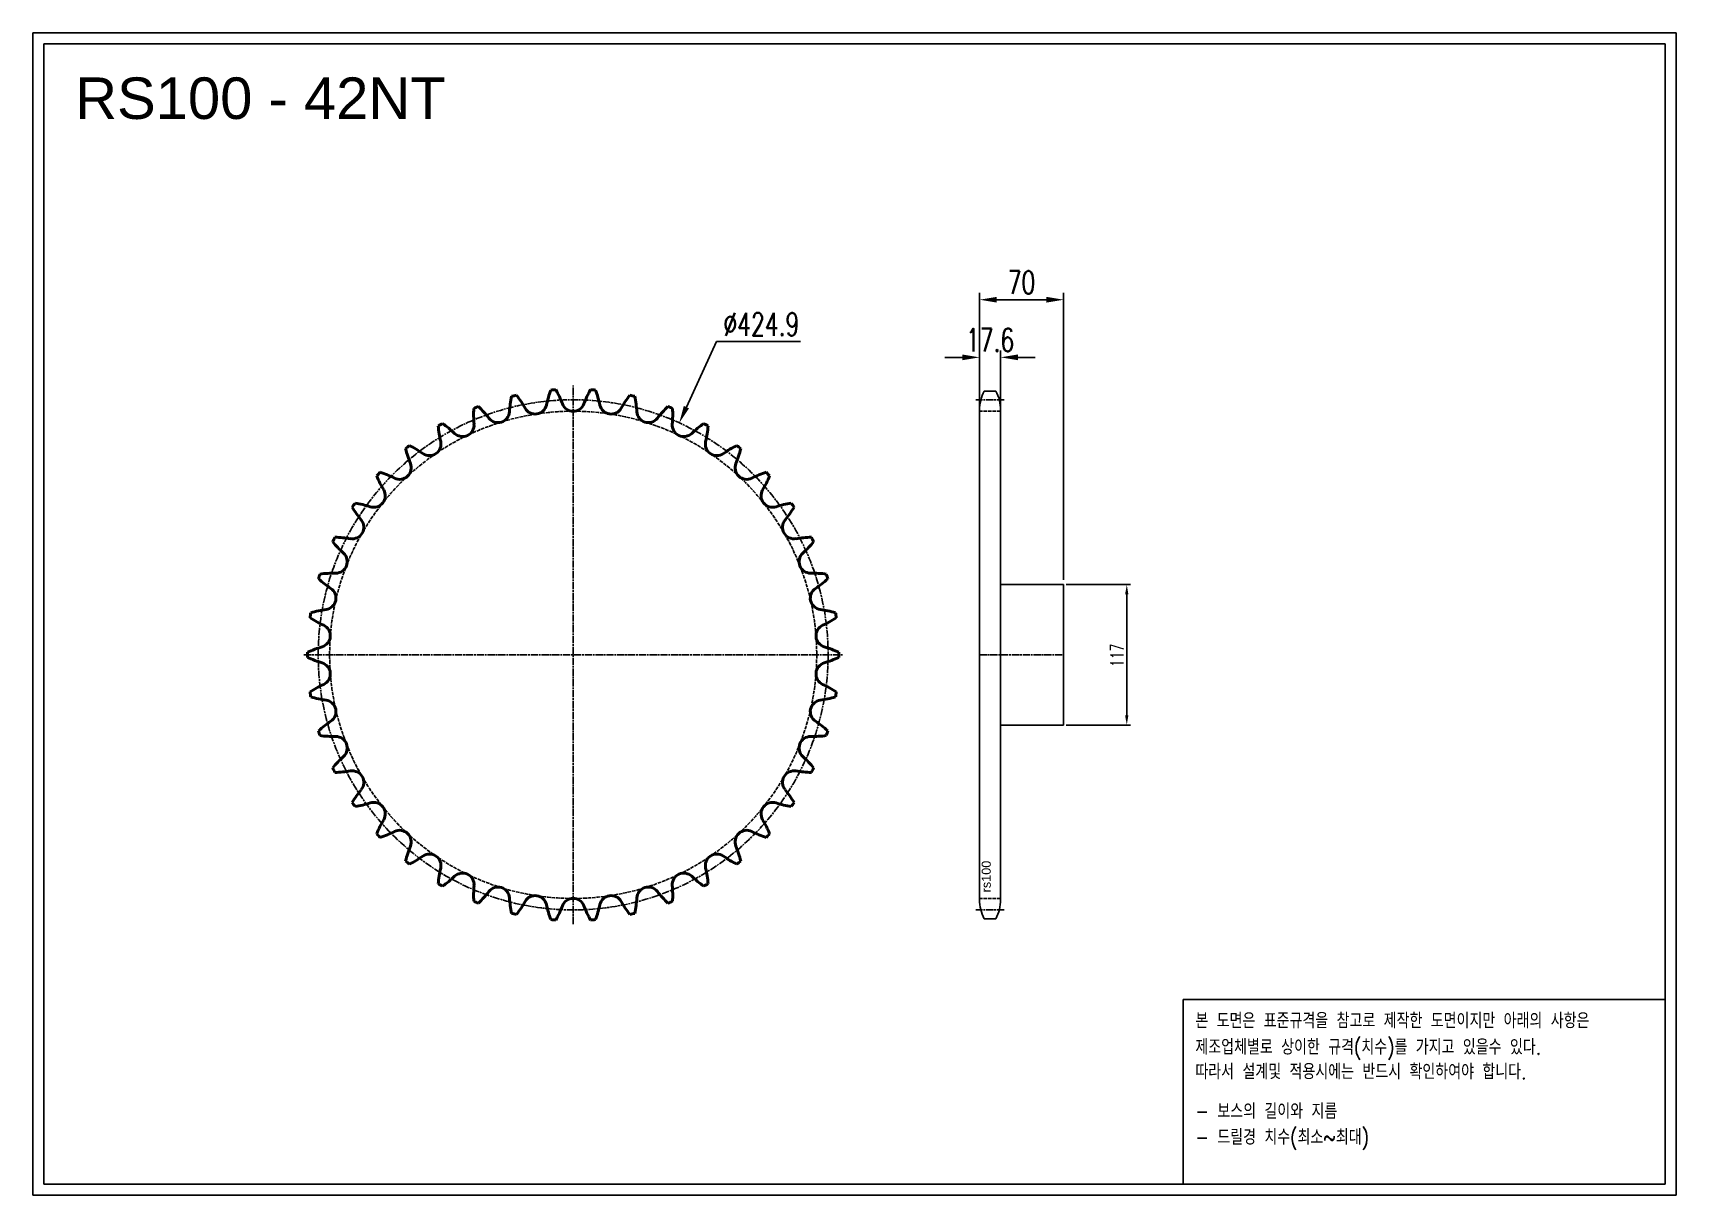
# Model space of a CAD drawing. Header units: millimetres. Extents: x -18712 to -17343, y 18395 to 19363.
import ezdxf

# ---------------------------------------------------------------- set-up
doc = ezdxf.new("R2010")
doc.units = ezdxf.units.MM
for name, pattern in [('AM_ISO02W050', [7.5, 6, -1.5]), ('AM_ISO02W050x2', [3.75, 3, -0.75]), ('AM_ISO08W050', [18, 12, -1.5, 3, -1.5]), ('AM_ISO08W050x2', [9, 6, -0.75, 1.5, -0.75])]:
    doc.linetypes.add(name, pattern=pattern)
for name, color, linetype, lineweight in [('AM_0N', 7, 'Continuous', 50), ('AM_3N', 6, 'AM_ISO02W050', 25), ('AM_7', 4, 'AM_ISO08W050', 25), ('AM_7N', 4, 'AM_ISO08W050', 25)]:
    doc.layers.add(name, color=color, linetype=linetype, lineweight=lineweight)
doc.layers.add('S-DIM', color=7, linetype='Continuous')
doc.styles.add('HAN', font='ROMANS.shx', dxfattribs={"width": 0.7, "bigfont": 'whgtxt.shx'})
doc.styles.add('HSG', font='SIMPLEX.shx', dxfattribs={"width": 0.7, "bigfont": 'HSG.shx'})
doc.styles.get("Standard").update_dxf_attribs({"font": 'arial.ttf'})
doc.dimstyles.new('APP23', dxfattribs={"dimscale": 4.5, "dimtxt": 2.4, "dimasz": 1.8, "dimexe": 0.7, "dimexo": 0.5, "dimgap": 0.6, "dimtad": 1, "dimtoh": 1, "dimdec": 1, "dimrnd": 0.01, "dimzin": 9, "dimdsep": 46, "dimtxsty": 'HSG', "dimcen": 0, "dimclrd": 1, "dimclre": 1, "dimclrt": 256, "dimazin": 2, "dimtp": 1, "dimtm": 1, "dimtfac": 0.5, "dimtdec": 1, "dimtix": 1, "dimtofl": 0, "dimtmove": 0, "dimatfit": 3, "dimfxl": 0, "dimtvp": 1, "dimtolj": 2, "dimlwd": -1, "dimlwe": -1, "dimarcsym": 0})
doc.dimstyles.new('APP32', dxfattribs={"dimscale": 8, "dimtxt": 2.4, "dimasz": 1.8, "dimexe": 0.7, "dimexo": 0.5, "dimgap": 0.6, "dimtad": 1, "dimtoh": 1, "dimdec": 1, "dimrnd": 0.01, "dimzin": 9, "dimdsep": 46, "dimtxsty": 'HSG', "dimcen": 0, "dimclrd": 1, "dimclre": 1, "dimclrt": 256, "dimazin": 2, "dimtp": 1, "dimtm": 1, "dimtfac": 0.5, "dimtdec": 1, "dimtofl": 0, "dimtmove": 0, "dimatfit": 3, "dimfxl": 0, "dimtvp": 1, "dimtolj": 2, "dimlwd": -1, "dimlwe": -1, "dimarcsym": 0})

# ---------------------------------------------------------------- blocks, each defined once
blk = doc.blocks.new('*D1')
at = {"layer": 'Defpoints', "color": 0, "transparency": 16777216}
for p in [(-17853.6, 18903.7), (-17853.6, 18786.7), (-17800.9, 18786.7)]:
    blk.add_point(p, dxfattribs=at)
at = {"layer": 'S-DIM', "color": 1, "transparency": 16777216}
for p, q in [((-17851.4, 18903.7), (-17797.8, 18903.7)), ((-17800.9, 18895.6), (-17800.9, 18794.8)), ((-17851.4, 18786.7), (-17797.8, 18786.7))]:
    blk.add_line(p, q, dxfattribs=at)
for points in [[(-17802.3, 18895.6), (-17799.6, 18895.6), (-17800.9, 18903.7)], [(-17802.3, 18794.8), (-17799.6, 18794.8), (-17800.9, 18786.7)]]:
    blk.add_solid(points, dxfattribs=at)
at = {"layer": 'S-DIM', "transparency": 16777216, "insert": (-17809, 18844.8), "char_height": 10.8, "attachment_point": 5, "rotation": 90, "style": 'HSG'}
blk.add_mtext('\\A2;117', dxfattribs=at)
blk = doc.blocks.new('*D2')
at = {"layer": 'Defpoints', "color": 0, "transparency": 16777216}
for p in [(-17906, 19093), (-17923.6, 19048.1), (-17906, 19048.1)]:
    blk.add_point(p, dxfattribs=at)
at = {"layer": 'S-DIM', "color": 1, "transparency": 16777216}
for p, q in [((-17938, 19093), (-17952.4, 19093)), ((-17923.6, 19052.1), (-17923.6, 19098.6)), ((-17906, 19052.1), (-17906, 19098.6)), ((-17891.6, 19093), (-17877.2, 19093))]:
    blk.add_line(p, q, dxfattribs=at)
for points in [[(-17938, 19095.4), (-17938, 19090.6), (-17923.6, 19093)], [(-17891.6, 19095.4), (-17891.6, 19090.6), (-17906, 19093)]]:
    blk.add_solid(points, dxfattribs=at)
at = {"layer": 'S-DIM', "transparency": 16777216, "insert": (-17914.8, 19107.4), "char_height": 19.2, "attachment_point": 5, "style": 'HSG'}
blk.add_mtext('\\A2;17.6', dxfattribs=at)
blk = doc.blocks.new('*D3')
at = {"layer": 'Defpoints', "color": 0, "transparency": 16777216}
for p in [(-17853.6, 19141), (-17923.6, 19048.1), (-17853.6, 18903.7)]:
    blk.add_point(p, dxfattribs=at)
at = {"layer": 'S-DIM', "color": 1, "transparency": 16777216}
for p, q in [((-17923.6, 19052.1), (-17923.6, 19146.6)), ((-17909.2, 19141), (-17868, 19141)), ((-17853.6, 18907.7), (-17853.6, 19146.6))]:
    blk.add_line(p, q, dxfattribs=at)
for points in [[(-17909.2, 19143.4), (-17909.2, 19138.6), (-17923.6, 19141)], [(-17868, 19143.4), (-17868, 19138.6), (-17853.6, 19141)]]:
    blk.add_solid(points, dxfattribs=at)
at = {"layer": 'S-DIM', "transparency": 16777216, "insert": (-17888.6, 19155.4), "char_height": 19.2, "attachment_point": 5, "style": 'HSG'}
blk.add_mtext('\\A2;70', dxfattribs=at)
blk = doc.blocks.new('*D4')
at = {"layer": 'Defpoints', "color": 0, "transparency": 16777216}
for p in [(-18173.8, 19038.4), (-18350.5, 18652)]:
    blk.add_point(p, dxfattribs=at)
at = {"layer": 'S-DIM', "color": 1, "transparency": 16777216}
for p, q in [((-18142.8, 19106.2), (-18167.8, 19051.5)), ((-18072.7, 19106.2), (-18142.8, 19106.2))]:
    blk.add_line(p, q, dxfattribs=at)
blk.add_solid([(-18170, 19052.5), (-18165.7, 19050.5), (-18173.8, 19038.4)], dxfattribs=at)
at = {"layer": 'S-DIM', "transparency": 16777216, "insert": (-18105.4, 19120.6), "char_height": 19.2, "attachment_point": 5, "style": 'HSG'}
blk.add_mtext('\\A2;∅424.9', dxfattribs=at)
blk = doc.blocks.new('notice1')
at = {"color": 4}
blk.add_lwpolyline([(-22142.12, 1735.9), (-22053.8, 1735.9), (-22053.8, 1702.07), (-22142.12, 1702.07)], close=True, dxfattribs=at)
at = {"color": 4, "style": 'HAN', "width": 0.8}
for s, p in [('본 도면은 표준규격을 참고로 제작한 도면이지만 아래의 사항은', (-22139.9, 1730.62)), ('제조업체별로 상이한 규격(치수)를 가지고 있을수 있다.', (-22139.9, 1725.78)), ('따라서 설계및 적용시에는 반드시 확인하여야 합니다.', (-22139.9, 1721.28)), ('- 보스의 길이와 지름', (-22139.9, 1714.03)), ('- 드릴경 치수(최소~최대)', (-22139.9, 1709.27))]:
    blk.add_text(s, height=2.7949, dxfattribs=at).set_placement(p)

msp = doc.modelspace()

# ---------------------------------------------------------------- linework, layer by layer
for p, q in [((-17910.01, 19064.89), (-17919.66, 19064.89)), ((-17923.64, 19048.99), (-17923.64, 18641.35)), ((-17906.04, 19048.99), (-17906.04, 18641.35)), ((-17906.04, 18903.67), (-17853.64, 18903.67)), ((-17853.64, 18903.67), (-17853.64, 18786.67)), ((-17853.64, 18786.67), (-17906.04, 18786.67)), ((-17910.01, 18625.45), (-17919.66, 18625.45))]:
    msp.add_line(p, q)
for points in [[(-18712.35, 19363.27), (-17343.2, 19363.27), (-17343.2, 18395.18), (-18712.35, 18395.18)], [(-18703.13, 19354.05), (-17352.42, 19354.05), (-17352.42, 18404.4), (-18703.13, 18404.4)]]:
    msp.add_lwpolyline(points, close=True)
for centre, start, end in [((-17889.84, 19048.99), 151.93881, 180), ((-17939.84, 19048.99), 0, 28.06119), ((-17889.84, 18641.35), 180, 208.06119), ((-17939.84, 18641.35), 331.93881, 0)]:
    msp.add_arc(centre, 33.8, start, end)
at = {"layer": 'AM_0N'}
for centre, radius, start, end in [((-18214.88, 19040.75), 100.58, 168.6481, 176.07143), ((-18262.18, 18845.21), 221.36, 102.31056, 103.40372), ((-18389.64, 19000.86), 100.58, 29.64286, 37.06618), ((-18186.26, 19031.51), 100.58, 160.07668, 167.5), ((-18262.18, 18845.21), 221.36, 93.73913, 94.8323), ((-18365.01, 19018.12), 100.58, 21.07143, 28.49475), ((-18159.34, 19018.12), 100.58, 151.50525, 158.92857), ((-18262.18, 18845.21), 221.36, 85.1677, 86.26087), ((-18338.1, 19031.51), 100.58, 12.5, 19.92332), ((-18134.72, 19000.86), 100.58, 142.93382, 150.35714), ((-18262.18, 18845.21), 221.36, 76.59628, 77.68944), ((-18309.48, 19040.75), 100.58, 3.92857, 11.3519), ((-18244.55, 19045.61), 100.58, 177.21953, 184.64286), ((-18262.18, 18845.21), 221.36, 110.88199, 111.97515), ((-18411.41, 18980.13), 100.58, 38.21429, 45.63761), ((-18324.82, 19048.3), 9.62, 218.21429, 356.07143), ((-18293.86, 19055.37), 9.62, 209.64286, 347.5), ((-18262.18, 19057.74), 9.62, 201.07143, 338.92857), ((-18230.5, 19055.37), 9.62, 192.5, 330.35714), ((-18199.54, 19048.3), 9.62, 183.92857, 321.78571), ((-18112.95, 18980.13), 100.58, 134.36239, 141.78571), ((-18262.18, 18845.21), 221.36, 68.02485, 69.11801), ((-18279.81, 19045.61), 100.58, 355.35714, 2.78047), ((-18262.18, 18845.21), 221.36, 119.45342, 120.54658), ((-18274.61, 19046), 100.58, 185.79096, 193.21429), ((-18429.85, 18956.38), 100.58, 46.78571, 54.20904), ((-18354.39, 19036.69), 9.62, 226.78571, 4.64286), ((-18169.97, 19036.69), 9.62, 175.35714, 313.21429), ((-18094.51, 18956.38), 100.58, 125.79096, 133.21429), ((-18262.18, 18845.21), 221.36, 59.45342, 60.54658), ((-18249.75, 19046), 100.58, 346.78571, 354.20904), ((-18262.18, 18845.21), 221.36, 128.02485, 129.11801), ((-18444.55, 18930.15), 100.58, 55.35714, 62.78047), ((-18381.9, 19020.81), 9.62, 235.35714, 13.21429), ((-18142.46, 19020.81), 9.62, 166.78571, 304.64286), ((-18079.81, 18930.15), 100.58, 117.21953, 124.64286), ((-18262.18, 18845.21), 221.36, 50.88199, 51.97515), ((-18406.73, 19001.01), 9.62, 243.92857, 21.78571), ((-18304.4, 19041.91), 100.58, 194.36239, 201.78571), ((-18117.63, 19001.01), 9.62, 158.21429, 296.07143), ((-18219.96, 19041.91), 100.58, 338.21429, 345.63761), ((-18262.18, 18845.21), 221.36, 136.59628, 137.68944), ((-18333.25, 19033.42), 100.58, 202.93382, 210.35714), ((-18455.17, 18902.02), 100.58, 63.92857, 71.3519), ((-18069.19, 18902.02), 100.58, 108.6481, 116.07143), ((-18191.11, 19033.42), 100.58, 329.64286, 337.06618), ((-18262.18, 18845.21), 221.36, 42.31056, 43.40372), ((-18428.34, 18977.72), 9.62, 252.5, 30.35714), ((-18096.02, 18977.72), 9.62, 149.64286, 287.5), ((-18262.18, 18845.21), 221.36, 145.1677, 146.26087), ((-18360.5, 19020.72), 100.58, 211.50525, 218.92857), ((-18461.48, 18872.62), 100.58, 72.5, 79.92332), ((-18062.88, 18872.62), 100.58, 100.07668, 107.5), ((-18163.86, 19020.72), 100.58, 321.07143, 328.49475), ((-18262.18, 18845.21), 221.36, 33.73913, 34.8323), ((-18446.23, 18951.48), 9.62, 261.07143, 38.92857), ((-18078.13, 18951.48), 9.62, 141.07143, 278.92857), ((-18262.18, 18845.21), 221.36, 153.73913, 154.8323), ((-18385.56, 19004.11), 100.58, 220.07668, 227.5), ((-18463.34, 18842.61), 100.58, 81.07143, 88.49475), ((-18061.02, 18842.61), 100.58, 91.50525, 98.92857), ((-18138.8, 19004.11), 100.58, 312.5, 319.92332), ((-18262.18, 18845.21), 221.36, 25.1677, 26.26087), ((-18460.01, 18922.86), 9.62, 269.64286, 47.5), ((-18064.34, 18922.86), 9.62, 132.5, 270.35714), ((-18262.18, 18845.21), 221.36, 162.31056, 163.40372), ((-18407.87, 18983.95), 100.58, 228.6481, 236.07143), ((-18460.7, 18812.66), 100.58, 89.64286, 97.06618), ((-18063.66, 18812.66), 100.58, 82.93382, 90.35714), ((-18116.49, 18983.95), 100.58, 303.92857, 311.3519), ((-18262.18, 18845.21), 221.36, 16.59628, 17.68944), ((-18469.38, 18892.51), 9.62, 278.21429, 56.07143), ((-18054.98, 18892.51), 9.62, 123.92857, 261.78571), ((-18453.63, 18783.43), 100.58, 98.21429, 105.63761), ((-18070.73, 18783.43), 100.58, 74.36239, 81.78571), ((-18262.18, 18845.21), 221.36, 170.88199, 171.97515), ((-18426.92, 18960.68), 100.58, 237.21953, 244.64286), ((-18474.11, 18861.1), 9.62, 286.78571, 64.64286), ((-18050.25, 18861.1), 9.62, 115.35714, 253.21429), ((-18097.44, 18960.68), 100.58, 295.35714, 302.78047), ((-18262.18, 18845.21), 221.36, 8.02485, 9.11801), ((-18262.18, 18845.21), 221.36, 179.45342, 180.54658), ((-18442.29, 18755.59), 100.58, 106.78571, 114.20904), ((-18442.29, 18934.84), 100.58, 245.79096, 253.21429), ((-18082.07, 18755.59), 100.58, 65.79096, 73.21429), ((-18082.07, 18934.84), 100.58, 286.78571, 294.20904), ((-18262.18, 18845.21), 221.36, 359.45342, 0.54658), ((-18474.11, 18829.33), 9.62, 295.35714, 73.21429), ((-18050.25, 18829.33), 9.62, 106.78571, 244.64286), ((-18426.92, 18729.75), 100.58, 115.35714, 122.78047), ((-18262.18, 18845.21), 221.36, 188.02485, 189.11801), ((-18097.44, 18729.75), 100.58, 57.21953, 64.64286), ((-18262.18, 18845.21), 221.36, 350.88199, 351.97515), ((-18453.63, 18907), 100.58, 254.36239, 261.78571), ((-18469.38, 18797.92), 9.62, 303.92857, 81.78571), ((-18054.98, 18797.92), 9.62, 98.21429, 236.07143), ((-18070.73, 18907), 100.58, 278.21429, 285.63761), ((-18407.87, 18706.48), 100.58, 123.92857, 131.3519), ((-18116.49, 18706.48), 100.58, 48.6481, 56.07143), ((-18262.18, 18845.21), 221.36, 196.59628, 197.68944), ((-18460.7, 18877.77), 100.58, 262.93382, 270.35714), ((-18460.01, 18767.57), 9.62, 312.5, 90.35714), ((-18064.34, 18767.57), 9.62, 89.64286, 227.5), ((-18063.66, 18877.77), 100.58, 269.64286, 277.06618), ((-18262.18, 18845.21), 221.36, 342.31056, 343.40372), ((-18385.56, 18686.32), 100.58, 132.5, 139.92332), ((-18138.8, 18686.32), 100.58, 40.07668, 47.5), ((-18262.18, 18845.21), 221.36, 205.1677, 206.26087), ((-18463.34, 18847.82), 100.58, 271.50525, 278.92857), ((-18446.23, 18738.95), 9.62, 321.07143, 98.92857), ((-18078.13, 18738.95), 9.62, 81.07143, 218.92857), ((-18061.02, 18847.82), 100.58, 261.07143, 268.49475), ((-18262.18, 18845.21), 221.36, 333.73913, 334.8323), ((-18360.5, 18669.7), 100.58, 141.07143, 148.49475), ((-18163.86, 18669.7), 100.58, 31.50525, 38.92857), ((-18262.18, 18845.21), 221.36, 213.73913, 214.8323), ((-18461.48, 18817.81), 100.58, 280.07668, 287.5), ((-18428.34, 18712.71), 9.62, 329.64286, 107.5), ((-18096.02, 18712.71), 9.62, 72.5, 210.35714), ((-18062.88, 18817.81), 100.58, 252.5, 259.92332), ((-18262.18, 18845.21), 221.36, 325.1677, 326.26087), ((-18333.25, 18657.01), 100.58, 149.64286, 157.06618), ((-18191.11, 18657.01), 100.58, 22.93382, 30.35714), ((-18262.18, 18845.21), 221.36, 222.31056, 223.40372), ((-18455.17, 18788.41), 100.58, 288.6481, 296.07143), ((-18406.73, 18689.42), 9.62, 338.21429, 116.07143), ((-18117.63, 18689.42), 9.62, 63.92857, 201.78571), ((-18069.19, 18788.41), 100.58, 243.92857, 251.3519), ((-18262.18, 18845.21), 221.36, 316.59628, 317.68944), ((-18304.4, 18648.52), 100.58, 158.21429, 165.63761), ((-18444.55, 18760.28), 100.58, 297.21953, 304.64286), ((-18381.9, 18669.62), 9.62, 346.78571, 124.64286), ((-18142.46, 18669.62), 9.62, 55.35714, 193.21429), ((-18079.81, 18760.28), 100.58, 235.35714, 242.78047), ((-18219.96, 18648.52), 100.58, 14.36239, 21.78571), ((-18262.18, 18845.21), 221.36, 230.88199, 231.97515), ((-18274.61, 18644.43), 100.58, 166.78571, 174.20904), ((-18354.39, 18653.74), 9.62, 355.35714, 133.21429), ((-18169.97, 18653.74), 9.62, 46.78571, 184.64286), ((-18249.75, 18644.43), 100.58, 5.79096, 13.21429), ((-18262.18, 18845.21), 221.36, 308.02485, 309.11801), ((-18262.18, 18845.21), 221.36, 239.45342, 240.54658), ((-18429.85, 18734.05), 100.58, 305.79096, 313.21429), ((-18244.55, 18644.81), 100.58, 175.35714, 182.78047), ((-18411.41, 18710.3), 100.58, 314.36239, 321.78571), ((-18324.82, 18642.13), 9.62, 3.92857, 141.78571), ((-18199.54, 18642.13), 9.62, 38.21429, 176.07143), ((-18112.95, 18710.3), 100.58, 218.21429, 225.63761), ((-18279.81, 18644.81), 100.58, 357.21953, 4.64286), ((-18094.51, 18734.05), 100.58, 226.78571, 234.20904), ((-18262.18, 18845.21), 221.36, 299.45342, 300.54658), ((-18262.18, 18845.21), 221.36, 248.02485, 249.11801), ((-18214.88, 18649.68), 100.58, 183.92857, 191.3519), ((-18389.64, 18689.57), 100.58, 322.93382, 330.35714), ((-18293.86, 18635.06), 9.62, 12.5, 150.35714), ((-18186.26, 18658.91), 100.58, 192.5, 199.92332), ((-18365.01, 18672.31), 100.58, 331.50525, 338.92857), ((-18262.18, 18632.69), 9.62, 21.07143, 158.92857), ((-18159.34, 18672.31), 100.58, 201.07143, 208.49475), ((-18338.1, 18658.91), 100.58, 340.07668, 347.5), ((-18230.5, 18635.06), 9.62, 29.64286, 167.5), ((-18134.72, 18689.57), 100.58, 209.64286, 217.06618), ((-18309.48, 18649.68), 100.58, 348.6481, 356.07143), ((-18262.18, 18845.21), 221.36, 290.88199, 291.97515), ((-18262.18, 18845.21), 221.36, 256.59628, 257.68944), ((-18262.18, 18845.21), 221.36, 265.1677, 266.26087), ((-18262.18, 18845.21), 221.36, 273.73913, 274.8323), ((-18262.18, 18845.21), 221.36, 282.31056, 283.40372)]:
    msp.add_arc(centre, radius, start, end, dxfattribs=at)
at = {"layer": 'AM_3N', "linetype": 'AM_ISO02W050x2'}
for p, q in [((-17906.04, 19048.12), (-17923.64, 19048.12)), ((-17906.04, 18642.21), (-17923.64, 18642.21))]:
    msp.add_line(p, q, dxfattribs=at)
msp.add_circle((-18262.18, 18845.21), 202.91, dxfattribs=at)
at = {"layer": 'AM_7', "linetype": 'AM_ISO08W050x2'}
for p, q in [((-17903.04, 19057.65), (-17926.64, 19057.65)), ((-17923.64, 18845.17), (-17853.64, 18845.17)), ((-17903.04, 18632.69), (-17926.64, 18632.69))]:
    msp.add_line(p, q, dxfattribs=at)
msp.add_circle((-18262.18, 18845.21), 212.43, dxfattribs=at)
at = {"layer": 'AM_7N', "linetype": 'AM_ISO08W050x2'}
for p, q in [((-18262.18, 18620.85), (-18262.18, 19069.58)), ((-18486.54, 18845.21), (-18037.82, 18845.21))]:
    msp.add_line(p, q, dxfattribs=at)

# ---------------------------------------------------------------- block references
at = {"xscale": 4.545147316469759, "yscale": 4.545147316469759, "zscale": 4.545147316469759}
msp.add_blockref('notice1', (82885.34, 10668.26), dxfattribs=at)

# ---------------------------------------------------------------- texts
msp.add_text('RS100 - 42NT', height=34.5744).set_placement((-18677.09, 19291.58))
at = {"insert": (-17921.81, 18647.34), "char_height": 7.56, "width": 32.5046, "attachment_point": 1, "rotation": 90}
msp.add_mtext('rs100', dxfattribs=at)

# ---------------------------------------------------------------- dimensions: what is measured, and where the dimension line sits
at = {"layer": 'S-DIM'}
dim = msp.add_linear_dim(base=(-17853.64, 19141.04), p1=(-17923.64, 19048.12), p2=(-17853.64, 18903.67), dimstyle='APP32', dxfattribs=at)
dim.commit()
dim.dimension.update_dxf_attribs({"geometry": '*D3', "text_midpoint": (-17888.64, 19155.44)})
dim = msp.add_diameter_dim_2p(p1=(-18350.54, 18652.03), p2=(-18173.82, 19038.4), dimstyle='APP32', dxfattribs=at)
dim.commit()
dim.dimension.update_dxf_attribs({"geometry": '*D4', "text_midpoint": (-18105.36, 19106.23), "dimtype": 131})
dim = msp.add_linear_dim(base=(-17906.04, 19093.04), p1=(-17923.64, 19048.12), p2=(-17906.04, 19048.12), dimstyle='APP32', dxfattribs=at)
dim.commit()
dim.dimension.update_dxf_attribs({"geometry": '*D2', "text_midpoint": (-17914.84, 19093.04), "dimtype": 128})
dim = msp.add_linear_dim(base=(-17800.9, 18786.67), p1=(-17853.64, 18903.67), p2=(-17853.64, 18786.67), angle=90, dimstyle='APP23', dxfattribs=at)
dim.commit()
dim.dimension.update_dxf_attribs({"geometry": '*D1', "text_midpoint": (-17800.9, 18844.76), "dimtype": 128})

doc.saveas('drawing.dxf')
